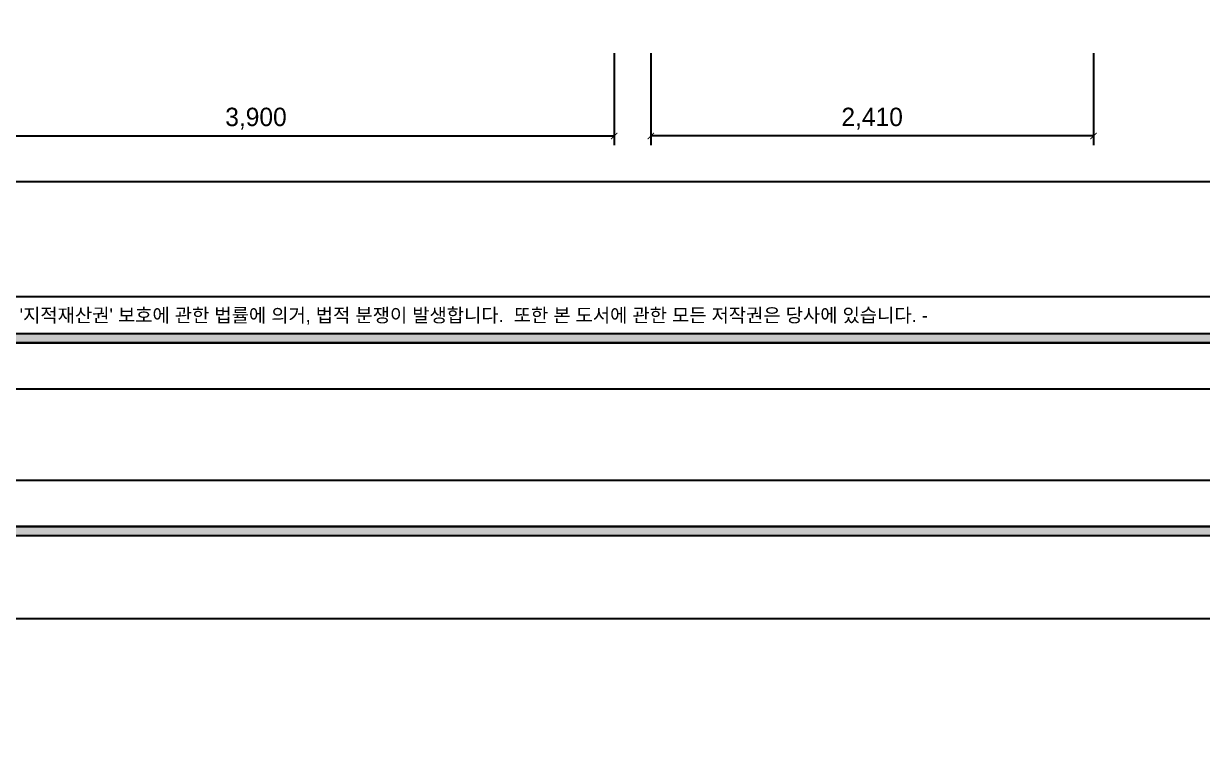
# Model space of a CAD drawing. Header units: inches. Extents: x 4374 to 164780, y 597 to 50243.
# Drawn here: x 13616 to 20035, y 17575 to 21529 of the extents above; entities that cross this region are included whole.
import ezdxf
from ezdxf.enums import TextEntityAlignment as Align

# ---------------------------------------------------------------- set-up
doc = ezdxf.new("R2010")
doc.units = ezdxf.units.IN
doc.header["$LTSCALE"] = 50
doc.header["$MEASUREMENT"] = 0
doc.header["$PDSIZE"] = 700.071425
for name, color, linetype in [('06-FUR', 6, 'Continuous'), ('07-DIM', 5, 'Continuous'), ('F-SYM', 7, 'Continuous'), ('FORM(YOURNAME)-11', 1, 'Continuous')]:
    doc.layers.add(name, color=color, linetype=linetype)
doc.styles.add('YOURNAME', font='HY울릉도M.TTF')
doc.styles.add('마감재', font='stylu.ttf')
doc.dimstyles.new('벽치수 Copy of DIM-50', dxfattribs={"dimscale": 50, "dimtxt": 2, "dimasz": 0.7, "dimexe": 1, "dimexo": 1, "dimgap": 0.7, "dimtad": 1, "dimdec": 0, "dimzin": 1, "dimdsep": 46, "dimlunit": 6, "dimtxsty": '마감재', "dimblk": 'ARCHTICK', "dimcen": -0.09, "dimclrd": 256, "dimclre": 256, "dimclrt": 3, "dimadec": 0, "dimazin": 0, "dimtfac": 1, "dimtdec": 0, "dimtix": 1, "dimtmove": 2, "dimatfit": 0, "dimldrblk": 'ARCHTICK', "dimfxl": 0, "dimtolj": 1, "dimtzin": 0, "dimarcsym": 0})

# ---------------------------------------------------------------- blocks, each defined once
blk = doc.blocks.new('FORM-PLAN')
at = {"layer": 'FORM(YOURNAME)-11'}
h = blk.add_hatch(color=256, dxfattribs=at)
h.dxf.hatch_style = 1
h.paths.add_polyline_path([(-71444, 55115), (10556, 55115), (10556, 54915), (-71444, 54915)])
h.paths.add_polyline_path([(-71444, -2085), (10556, -2085), (10556, -2285), (-71444, -2285)])
at = {"layer": 'Defpoints', "color": 158}
blk.add_line((1346, -1285), (-71444, -1285), dxfattribs=at)
for points in [[(-71444, -2285), (10556, -2285), (10556, 55115), (-71444, 55115)], [(-69444, 53115), (-64, 53115), (-64, 1215), (-69444, 1215)]]:
    blk.add_lwpolyline(points, close=True, dxfattribs=at)
at = {"layer": 'FORM(YOURNAME)-11', "color": 250}
blk.add_lwpolyline([(-72444, -3285), (11556, -3285), (11556, 56115), (-72444, 56115)], close=True, dxfattribs=at)
at = {"layer": 'FORM(YOURNAME)-11'}
for points in [[(-71444, 55115), (10556, 55115), (10556, 54915), (-71444, 54915)], [(-71444, -2085), (10556, -2085), (10556, -2285), (-71444, -2285)]]:
    blk.add_lwpolyline(points, close=True, dxfattribs=at)
at = {"layer": 'FORM(YOURNAME)-11', "color": 1, "style": 'YOURNAME'}
blk.add_text("- 본 도서는 어떠한 경우에도 무단으로 도용할 수 없으며 도용시 '지적재산권' 보호에 관한 법률에 의거, 법적 분쟁이 발생합니다.  또한 본 도서에 관한 모든 저작권은 당사에 있습니다. -", height=300, dxfattribs=at).set_placement((-32990, -1685), align=Align.MIDDLE_CENTER)
at = {"layer": 'FORM(YOURNAME)-11', "color": 3, "style": 'YOURNAME'}
for tag, height, p in [('1', 450, (9905, 18188)), ('2', 450, (9905, 17544)), ('3', 450, (9905, 16257)), ('4', 450, (9905, 14326)), ('5', 515, (9905, 12009)), ('6', 515, (9905, 9757)), ('7', 515, (9905, 7504)), ('8', 515, (9905, 5252)), ('9', 515, (9905, 2999)), ('10', 515, (5655, 811)), ('11', 515, (9905, 747)), ('12', 515, (5655, -1441)), ('13', 515, (9905, -1441))]:
    blk.add_attdef(tag, text='', height=height, dxfattribs=at).set_placement(p, align=Align.MIDDLE_RIGHT)
blk = doc.blocks.new('*U574')
at = {"layer": 'F-SYM', "xscale": 0.2500000000000001, "yscale": 0.2500000000000001, "zscale": 0.2500000000000001}
blk.add_blockref('FORM-PLAN', (22985.5, 20363.8), dxfattribs=at)
blk = doc.blocks.new('*U575')
at = {"layer": 'F-SYM', "xscale": 0.2500000000000001, "yscale": 0.2500000000000001, "zscale": 0.2500000000000001}
blk.add_blockref('FORM-PLAN', (22985.5, 5013.8), dxfattribs=at)
blk = doc.blocks.new('_ArchTick')
at = {"color": 0, "linetype": 'ByBlock', "const_width": 0.15}
blk.add_lwpolyline([(-0.5, -0.5), (0.5, 0.5)], dxfattribs=at)
blk = doc.blocks.new('*D29')
at = {"layer": '07-DIM', "lineweight": -2}
for p, q in [((12931.9, 21367.6), (12931.9, 20867.6)), ((16831.9, 21367.6), (16831.9, 20867.6)), ((12931.9, 20917.6), (16831.9, 20917.6))]:
    blk.add_line(p, q, dxfattribs=at)
at = {"layer": 'Defpoints', "color": 0}
for p in [(12931.9, 21417.6), (16831.9, 21417.6), (16831.9, 20917.6)]:
    blk.add_point(p, dxfattribs=at)
at = {"layer": '07-DIM', "lineweight": -2, "xscale": 35, "yscale": 35, "zscale": 35, "rotation": 180}
blk.add_blockref('_ArchTick', (12931.9, 20917.6), dxfattribs=at)
at = {"layer": '07-DIM', "lineweight": -2, "xscale": 35, "yscale": 35, "zscale": 35}
blk.add_blockref('_ArchTick', (16831.9, 20917.6), dxfattribs=at)
at = {"layer": '07-DIM', "color": 3, "insert": (14881.9, 21011.9), "char_height": 100, "attachment_point": 5, "style": '마감재'}
blk.add_mtext('\\A1;3,900', dxfattribs=at)
blk = doc.blocks.new('*D30')
at = {"layer": '07-DIM', "lineweight": -2}
for p, q in [((17031.9, 21367.6), (17031.9, 20867.6)), ((19441.9, 21367.6), (19441.9, 20867.6)), ((19441.9, 20917.6), (17031.9, 20917.6))]:
    blk.add_line(p, q, dxfattribs=at)
at = {"layer": 'Defpoints', "color": 0}
for p in [(17031.9, 21417.6), (19441.9, 21417.6), (17031.9, 20917.6)]:
    blk.add_point(p, dxfattribs=at)
at = {"layer": '07-DIM', "lineweight": -2, "xscale": 35, "yscale": 35, "zscale": 35, "rotation": 180}
blk.add_blockref('_ArchTick', (17031.9, 20917.6), dxfattribs=at)
at = {"layer": '07-DIM', "lineweight": -2, "xscale": 35, "yscale": 35, "zscale": 35}
blk.add_blockref('_ArchTick', (19441.9, 20917.6), dxfattribs=at)
at = {"layer": '07-DIM', "color": 3, "insert": (18236.9, 21011.9), "char_height": 100, "attachment_point": 5, "style": '마감재'}
blk.add_mtext('\\A1;2,410', dxfattribs=at)

msp = doc.modelspace()

# ---------------------------------------------------------------- block references
at = {"layer": '06-FUR'}
for name in ['*U574', '*U575']:
    msp.add_blockref(name, (0, 0), dxfattribs=at)

# ---------------------------------------------------------------- dimensions: what is measured, and where the dimension line sits
at = {"layer": '07-DIM'}
for base, p1, p2, picture, middle in [((16831.9, 20917.6), (12931.9, 21417.6), (16831.9, 21417.6), '*D29', (14881.9, 21011.9)), ((17031.9, 20917.6), (19441.9, 21417.6), (17031.9, 21417.6), '*D30', (18236.9, 21011.9))]:
    dim = msp.add_linear_dim(base=base, p1=p1, p2=p2, dimstyle='벽치수 Copy of DIM-50', dxfattribs=at)
    dim.commit()
    dim.dimension.update_dxf_attribs({"geometry": picture, "text_midpoint": middle})

doc.saveas('drawing.dxf')
